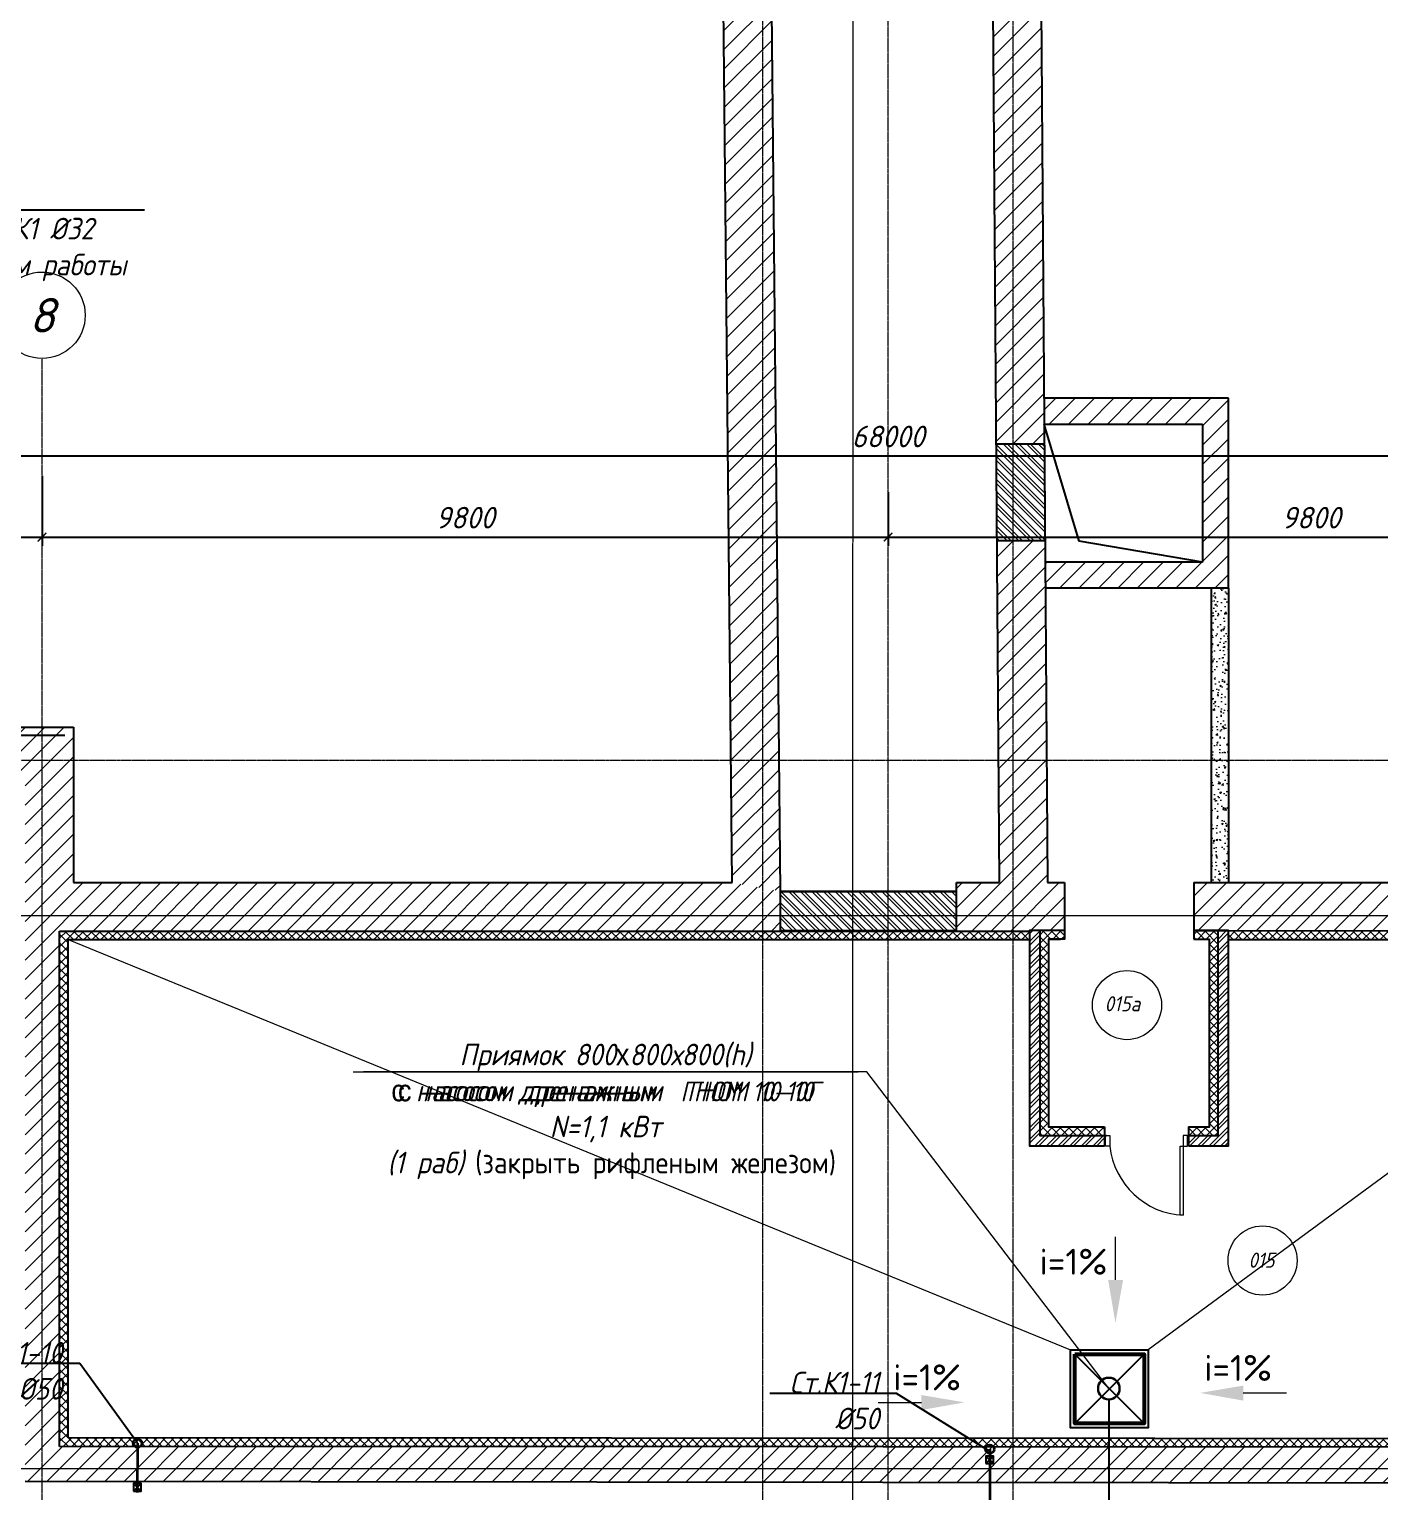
# Model space of a CAD drawing. Header units: millimetres. Extents: x -10178924 to 11692288, y -947381 to 58396.
# Drawn here: x 736189 to 751832, y -917528 to -900598 of the extents above; entities that cross this region are included whole.
import ezdxf
from ezdxf import colors
from ezdxf.entities.mleader import LeaderData, LeaderLine
from ezdxf.enums import TextEntityAlignment as Align
from ezdxf.math import Vec2, Vec3

# ---------------------------------------------------------------- set-up
doc = ezdxf.new("R2010")
doc.units = ezdxf.units.MM
doc.linetypes.add('HIDDEN', pattern=[9.525, 6.35, -3.175])
doc.linetypes.add('осевая', pattern=[50.8, 31.75, -6.35, 6.35, -6.35])
for name, color, linetype, lineweight in [('_0', 7, 'Continuous', 25), ('_канализация', 7, 'Continuous', 70), ('_шахты ВК', 8, 'Continuous', 53), ('PDF _Разрезы', 7, 'Continuous', 9), ('PDF _Текст', 7, 'Continuous', 5), ('АР_Двери', 250, 'Continuous', 9), ('ВК_ К1', 24, 'Continuous', 35), ('ОСНОВНАЯ', 127, 'Continuous', 35), ('Основная ГКЛ', 250, 'Continuous', 9), ('Отделка СТЕН', 6, 'Continuous', 13), ('Перегородки', 162, 'Continuous', 9), ('Размеры осевые', 153, 'Continuous', 9), ('СПДС_Штриховка', 7, 'Continuous', 9), ('Стены.1', 7, 'Continuous', 25), ('ТХ_Оборудование', 250, 'Continuous', 18), ('ШТРИХОВКА', 252, 'Continuous', 15)]:
    doc.layers.add(name, color=color, linetype=linetype, lineweight=lineweight)
for name, color, linetype in [('_надписи канализация', 7, 'Continuous'), ('PDF _Марки помещений', 5, 'Continuous'), ('ВК_Выноски', 7, 'Continuous'), ('ИОС_Приямки ВК', 250, 'Continuous'), ('Стены внутр.1', 7, 'Continuous')]:
    doc.layers.add(name, color=color, linetype=linetype)
doc.styles.add('ISOCPEUR', font='isocpeui.ttf', dxfattribs={"width": 0.9})
doc.styles.add('PDF ISOCPEUR Italic', font='isocpeui.ttf')
doc.styles.add('НТМ', font='isocpeur.ttf')
doc.styles.add('Текст_М100', font='GOST_Common Italic.ttf', dxfattribs={"height": 250})
doc.dimstyles.new('Размеры_М100', dxfattribs={"dimtxt": 250, "dimasz": 100, "dimexe": 100, "dimexo": 100, "dimgap": 100, "dimtad": 1, "dimrnd": 5, "dimtxsty": 'Текст_М100', "dimblk": 'ARCHTICK', "dimcen": 250, "dimdle": 100, "dimadec": 0, "dimazin": 2, "dimtfac": 1, "dimtmove": 1, "dimatfit": 3, "dimfxl": 1, "dimarcsym": 0})
pattern_1 = [(315, (-17446.33, 108538.816), (49.39141, 49.39141), []), (45, (-17446.33, 108538.816), (-49.39141, 49.39141), [])]
pattern_2 = [(315, (-17286.356, 108542.884), (49.39141, 49.39141), []), (45, (-17286.356, 108542.884), (-49.39141, 49.39141), [])]

# ---------------------------------------------------------------- blocks, each defined once
blk = doc.blocks.new('_None')
blk = doc.blocks.new('_ArchTick')
at = {"color": 0, "linetype": 'ByBlock', "const_width": 0.15}
blk.add_lwpolyline([(-0.5, -0.5), (0.5, 0.5)], dxfattribs=at)
blk = doc.blocks.new('*D2713')
at = {"layer": 'Defpoints', "color": 0, "ltscale": 100, "transparency": 16777216}
for p in [(-7000, -26445), (61000, -26445), (61000, -26928)]:
    blk.add_point(p, dxfattribs=at)
at = {"layer": 'Размеры осевые', "color": 0, "lineweight": -2, "ltscale": 100, "transparency": 16777216}
for p, q in [((-7000, -26545), (-7000, -27028)), ((61000, -26545), (61000, -27028)), ((-7100, -26928), (61100, -26928))]:
    blk.add_line(p, q, dxfattribs=at)
at = {"layer": 'Размеры осевые', "color": 0, "lineweight": -2, "ltscale": 100, "transparency": 16777216, "xscale": 100, "yscale": 100, "zscale": 100, "rotation": 180}
blk.add_blockref('_ArchTick', (-7000, -26928), dxfattribs=at)
at = {"layer": 'Размеры осевые', "color": 0, "lineweight": -2, "ltscale": 100, "transparency": 16777216, "xscale": 100, "yscale": 100, "zscale": 100}
blk.add_blockref('_ArchTick', (61000, -26928), dxfattribs=at)
at = {"layer": 'Размеры осевые', "color": 0, "ltscale": 100, "transparency": 16777216, "insert": (27000, -26703), "char_height": 250, "attachment_point": 5, "style": 'Текст_М100'}
blk.add_mtext('68000', dxfattribs=at)
blk = doc.blocks.new('*D2717')
at = {"layer": 'Defpoints', "color": 0, "ltscale": 100, "transparency": 16777216}
for p in [(13200, -27060), (17200, -27060), (17200, -27868)]:
    blk.add_point(p, dxfattribs=at)
at = {"layer": 'Размеры осевые', "color": 0, "lineweight": -2, "ltscale": 100, "transparency": 16777216}
for p, q in [((13200, -27160), (13200, -27968)), ((17200, -27160), (17200, -27968)), ((13100, -27868), (17300, -27868))]:
    blk.add_line(p, q, dxfattribs=at)
at = {"layer": 'Размеры осевые', "color": 0, "lineweight": -2, "ltscale": 100, "transparency": 16777216, "xscale": 100, "yscale": 100, "zscale": 100, "rotation": 180}
blk.add_blockref('_ArchTick', (13200, -27868), dxfattribs=at)
at = {"layer": 'Размеры осевые', "color": 0, "lineweight": -2, "ltscale": 100, "transparency": 16777216, "xscale": 100, "yscale": 100, "zscale": 100}
blk.add_blockref('_ArchTick', (17200, -27868), dxfattribs=at)
at = {"layer": 'Размеры осевые', "color": 0, "ltscale": 100, "transparency": 16777216, "insert": (15200, -27643), "char_height": 250, "attachment_point": 5, "style": 'Текст_М100'}
blk.add_mtext('4000', dxfattribs=at)
blk = doc.blocks.new('*D2718')
at = {"layer": 'Defpoints', "color": 0, "ltscale": 100, "transparency": 16777216}
for p in [(17200, -27060), (27000, -27249), (27000, -27868)]:
    blk.add_point(p, dxfattribs=at)
at = {"layer": 'Размеры осевые', "color": 0, "lineweight": -2, "ltscale": 100, "transparency": 16777216}
for p, q in [((17200, -27160), (17200, -27968)), ((27000, -27349), (27000, -27968)), ((17100, -27868), (27100, -27868))]:
    blk.add_line(p, q, dxfattribs=at)
at = {"layer": 'Размеры осевые', "color": 0, "lineweight": -2, "ltscale": 100, "transparency": 16777216, "xscale": 100, "yscale": 100, "zscale": 100, "rotation": 180}
blk.add_blockref('_ArchTick', (17200, -27868), dxfattribs=at)
at = {"layer": 'Размеры осевые', "color": 0, "lineweight": -2, "ltscale": 100, "transparency": 16777216, "xscale": 100, "yscale": 100, "zscale": 100}
blk.add_blockref('_ArchTick', (27000, -27868), dxfattribs=at)
at = {"layer": 'Размеры осевые', "color": 0, "ltscale": 100, "transparency": 16777216, "insert": (22100, -27643), "char_height": 250, "attachment_point": 5, "style": 'Текст_М100'}
blk.add_mtext('9800', dxfattribs=at)
blk = doc.blocks.new('*D2719')
at = {"layer": 'Defpoints', "color": 0, "ltscale": 100, "transparency": 16777216}
for p in [(27000, -27249), (36800, -27249), (36800, -27868)]:
    blk.add_point(p, dxfattribs=at)
at = {"layer": 'Размеры осевые', "color": 0, "lineweight": -2, "ltscale": 100, "transparency": 16777216}
for p, q in [((27000, -27349), (27000, -27968)), ((36800, -27349), (36800, -27968)), ((26900, -27868), (36900, -27868))]:
    blk.add_line(p, q, dxfattribs=at)
at = {"layer": 'Размеры осевые', "color": 0, "lineweight": -2, "ltscale": 100, "transparency": 16777216, "xscale": 100, "yscale": 100, "zscale": 100, "rotation": 180}
blk.add_blockref('_ArchTick', (27000, -27868), dxfattribs=at)
at = {"layer": 'Размеры осевые', "color": 0, "lineweight": -2, "ltscale": 100, "transparency": 16777216, "xscale": 100, "yscale": 100, "zscale": 100}
blk.add_blockref('_ArchTick', (36800, -27868), dxfattribs=at)
at = {"layer": 'Размеры осевые', "color": 0, "ltscale": 100, "transparency": 16777216, "insert": (31900, -27643), "char_height": 250, "attachment_point": 5, "style": 'Текст_М100'}
blk.add_mtext('9800', dxfattribs=at)
blk = doc.blocks.new('A$C5282721b')
at = {"layer": 'Отделка СТЕН', "true_color": 0x000000, "transparency": 33554687}
h = blk.add_hatch(dxfattribs=at)
h.set_pattern_fill('ANSI37', color=18, scale=22, angle=-90)
h.set_pattern_definition(pattern_1)
h.paths.add_polyline_path([(26592.373, -32428.119), (25753.823, -32428.119), (17403.142, -32428.119), (17403.142, -38395.958), (26591.954, -38400.464), (26591.961, -38300.463), (17503.142, -38296.007), (17503.142, -32528.119), (25753.823, -32528.119), (26592.366, -32528.119)])
h.paths.add_polyline_path([(28638.33, -32428.119), (27792.557, -32428.119), (26592.373, -32428.119), (26592.366, -32528.119), (28638.33, -32528.119)])
h.paths.add_polyline_path([(36484.836, -38082.681), (36383.118, -38082.906), (36381.494, -38305.263), (26591.961, -38300.463), (26591.954, -38400.464), (36480.32, -38405.312)])
h = blk.add_hatch(dxfattribs=at)
h.set_pattern_fill('ANSI37', color=18, scale=22, angle=-90)
h.set_pattern_definition(pattern_2)
h.paths.add_polyline_path([(28758.33, -34794.051), (29508.33, -34794.051), (29508.33, -34694.051), (28858.33, -34694.051), (28858.33, -32524.051), (29042.101, -32524.051), (29042.101, -32424.051), (28758.33, -32424.051)])
h = blk.add_hatch(dxfattribs=at)
h.set_pattern_fill('ANSI37', color=18, scale=22, angle=-90)
h.set_pattern_definition(pattern_2)
h.paths.add_polyline_path([(30822.101, -32424.051), (30542.101, -32424.051), (30542.101, -32524.051), (30722.101, -32524.051), (30722.101, -34694.051), (30478.33, -34694.051), (30478.33, -34794.051), (30822.101, -34794.051)])
h = blk.add_hatch(dxfattribs=at)
h.set_pattern_fill('ANSI37', color=18, scale=22, angle=-90)
h.set_pattern_definition(pattern_1)
h.paths.add_polyline_path([(36563.99, -32428.119), (30942.101, -32424.051), (30942.101, -32528.119), (31158.355, -32528.119), (36462.577, -32528.119), (36411.001, -36204.675), (36511.011, -36204.675)])
h.paths.add_polyline_path([(36511.011, -36204.675), (36411.001, -36204.675), (36406.792, -36504.675), (36506.802, -36504.675)])
h.paths.add_polyline_path([(36506.802, -36504.675), (36406.792, -36504.675), (36402.584, -36804.675), (36502.594, -36804.675)])
h.paths.add_polyline_path([(36502.594, -36804.675), (36402.584, -36804.675), (36399.676, -37011.988), (36499.685, -37011.988)])
at = {"layer": 'Перегородки', "lineweight": 20, "true_color": 0x000000, "transparency": 33554687}
h = blk.add_hatch(dxfattribs=at)
h.set_pattern_fill('ANSI32', color=18, scale=10, angle=-90)
h.set_pattern_definition([(315, (317124.38, 19491.45), (67.35192, 67.35192), []), (315, (317124.38, 19446.545), (67.35192, 67.35192), [])])
h.paths.add_polyline_path([(28811.26, -26790.909), (28251.265, -26793.645), (28259.391, -27912.252), (28819.388, -27909.346)])
h = blk.add_hatch(dxfattribs=at)
h.set_pattern_fill('ANSI32', color=18, scale=10, angle=-90)
h.set_pattern_definition([(315, (314226.94, 14316.97), (67.35192, 67.35192), []), (315, (314226.94, 14272.07), (67.35192, 67.35192), [])])
h.paths.add_polyline_path([(25753.823, -31968.119), (25753.823, -32428.119), (27792.557, -32428.119), (27792.557, -31966.149)])
h = blk.add_hatch(dxfattribs=at)
h.set_pattern_fill('ANSI32', color=18, scale=10)
h.set_pattern_definition([(45, (-94745.8, -47252.78), (-67.35192, 67.35192), []), (45, (-94700.9, -47252.78), (-67.35192, 67.35192), [])])
h.paths.add_polyline_path([(28758.33, -32424.051), (28703.357, -32424.051)], flags=17)
h.paths.add_polyline_path([(30942.101, -34914.051), (30478.33, -34914.051), (30478.33, -34794.051), (30822.101, -34794.051), (30822.101, -32424.051), (30942.101, -32424.051)])
h.paths.add_polyline_path([(28638.33, -34914.051), (29508.33, -34914.051), (29508.33, -34794.051), (28758.33, -34794.051), (28758.33, -32424.051), (28638.33, -32424.051)])
at = {"layer": 'СПДС_Штриховка', "ltscale": 0.1, "true_color": 0x000000, "transparency": 33554687}
h = blk.add_hatch(dxfattribs=at)
h.set_pattern_fill('AR-CONC', color=18)
h.set_pattern_definition([(50, (-258704.5, 228827.83), (182.18467, -15.939086), [19.05, -209.55]), (355, (-258704.5, 228827.83), (-35.24342, 191.056845), [15.24, -167.64058]), (100.451445, (-258689.32, 228826.5), (146.94125, 175.11775), [16.19001, -178.090245]), (46.1842, (-258704.5, 228878.63), (271.07904, -42.04233), [28.575, -314.325]), (96.63556, (-258681.92, 228875.13), (237.40413, 247.42612), [24.28502, -267.1356]), (351.18415, (-258704.5, 228878.63), (237.40413, 247.42612), [22.85997, -251.45973]), (21, (-258679.1, 228865.93), (151.61439, -102.2652), [19.05, -209.55]), (326, (-258679.1, 228865.93), (61.80203, 184.18797), [15.24, -167.64]), (71.451445, (-258666.47, 228857.4), (213.41642, 81.92277), [16.19001, -178.08994]), (37.5, (-258704.506, 228827.83), (3.088603, 84.555039), [0, -165.608, 0, -170.18, 0, -168.275]), (7.5, (-258704.51, 228827.83), (66.819663, 100.180575), [0, -97.028, 0, -161.798, 0, -64.135]), (327.5, (-258761.15, 228827.83), (135.590595, -5.728744), [0, -63.5, 0, -198.12, 0, -262.89]), (317.5, (-258786.55, 228827.83), (148.12918, 25.42649), [0, -82.55, 0, -131.572, 0, -186.69])])
h.paths.add_polyline_path([(30942.131, -28459.584), (30742.131, -28459.584), (30742.131, -31868.119), (30942.131, -31868.119)])
at = {"layer": 'ШТРИХОВКА', "ltscale": 100, "true_color": 0x000000, "transparency": 33554687}
h = blk.add_hatch(dxfattribs=at)
h.set_pattern_fill('ANSI31', color=18, scale=50)
h.set_pattern_definition([(45, (-107037.55, 12739.44), (-112.2532, 112.2532), [])])
h.paths.add_polyline_path([(25192.811, -31868.119), (25035.25, -15862.111), (25595.277, -15862.111), (25753.823, -31968.119)])
h = blk.add_hatch(dxfattribs=at)
h.set_pattern_fill('ANSI31', color=18, scale=50)
h.set_pattern_definition([(45, (-104060.72, 12739.44), (-112.2532, 112.2532), [])])
h.paths.add_polyline_path([(28819.385, -27909.346), (28259.391, -27912.252), (28288.13, -31868.119), (27792.557, -31868.119), (27792.557, -32428.119), (29042.101, -32424.051), (29042.101, -31868.119), (28848.144, -31868.119)])
h.paths.add_polyline_path([(28251.265, -26793.645), (28811.26, -26790.739), (28731.866, -15862.111), (28171.851, -15862.111)])
h = blk.add_hatch(dxfattribs=at)
h.set_pattern_fill('ANSI31', color=18, scale=50)
h.set_pattern_definition([(45, (-79692.41, 25021.16), (-112.2532, 112.2532), [])])
h.paths.add_polyline_path([(30642.131, -26559.082), (30642.131, -28159.584), (28821.203, -28159.584), (28823.382, -28459.584), (30642.131, -28459.584), (30942.131, -28459.584), (30942.131, -27866.201), (30942.131, -26259.082), (28807.397, -26259.082), (28809.576, -26559.082)])
h = blk.add_hatch(dxfattribs=at)
h.set_pattern_fill('ANSI31', color=18, scale=50)
h.set_pattern_definition([(45, (-79853.19, 25128.16), (-112.2532, 112.2532), [])])
edge = h.paths.add_edge_path()
edge.add_line((36498.921, -37009.188), (36898.882, -37014.787))
edge.add_line((36898.882, -37014.787), (36964.029, -32428.119))
edge.add_line((36964.029, -32428.119), (37032.722, -32428.119))
edge.add_line((37032.722, -32428.119), (37032.722, -30586.036))
edge.add_line((37032.722, -30586.036), (38904.657, -30586.036))
edge.add_line((38904.657, -30586.036), (38902.425, -30898.17))
edge.add_line((38902.425, -30898.17), (39152.455, -30898.17))
edge.add_line((39152.455, -30898.17), (39154.793, -30586.036))
edge.add_line((39154.793, -30586.036), (41035.118, -30586.036))
edge.add_line((41035.118, -30586.036), (41035.118, -30412.839))
edge.add_line((41035.118, -30412.839), (41035.118, -30026.036))
edge.add_line((41035.118, -30026.036), (36472.722, -30026.036))
edge.add_line((36472.722, -30026.036), (36472.722, -31868.119))
edge.add_line((36472.722, -31868.119), (30542.101, -31868.119))
edge.add_line((30542.101, -31868.119), (30542.101, -32424.051))
edge.add_line((30542.101, -32424.051), (36563.99, -32428.119))
edge.add_line((36563.99, -32428.119), (36498.921, -37066.477))
h.paths.add_polyline_path([(25192.811, -31868.119), (17563.142, -31868.119), (17563.142, -30066.63), (12841.199, -30066.63), (12841.199, -31868.119), (7024.898, -31868.119), (7024.898, -31969.641), (7024.898, -32428.119), (13001.199, -32428.119), (13001.199, -38443.071), (10379.676, -38473.857), (10379.676, -38873.885), (13001.199, -38843.098), (13401.199, -38838.401), (13401.199, -32428.119), (13401.199, -30626.63), (17003.142, -30626.63), (17003.142, -32428.119), (17003.142, -38795.762), (36871.442, -38820.294), (36872.104, -38529.718), (36884.044, -38081.988), (36484.836, -38082.681), (36480.32, -38405.312), (17403.142, -38395.958), (17403.142, -32428.119), (25753.823, -32428.119), (25753.823, -31968.119)])
at = {"color": 18, "lineweight": 0, "ltscale": 100, "true_color": 0x000000, "transparency": 33554687}
for p, q in [((17503.142, -32528.119), (29114.197, -37278.249)), ((17503.142, -32528.119), (29114.197, -37278.249)), ((36462.577, -32528.119), (30014.197, -37278.249)), ((36462.577, -32528.119), (30014.197, -37278.249))]:
    blk.add_line(p, q, dxfattribs=at)
at = {"layer": '_0', "color": 250, "transparency": 33554687}
for p, q in [((29114.197, -37278.249), (30014.197, -37278.249)), ((29114.197, -38178.249), (29114.197, -37278.249)), ((29164.197, -37328.249), (29964.197, -37328.249)), ((29164.197, -38128.249), (29164.197, -37328.249)), ((29164.197, -38128.249), (29964.197, -37328.249)), ((29164.197, -37328.249), (29964.197, -38128.249)), ((29964.197, -37328.249), (29964.197, -38128.249)), ((30014.197, -37278.249), (30014.197, -38178.249)), ((30014.197, -38178.249), (29114.197, -38178.249)), ((29964.197, -38128.249), (29164.197, -38128.249))]:
    blk.add_line(p, q, dxfattribs=at)
at = {"layer": '_0', "transparency": 33554687}
for p, q in [((29164.197, -37328.249), (29964.197, -37328.249)), ((29164.197, -38128.249), (29164.197, -37328.249)), ((29164.197, -37328.249), (29964.197, -37328.249)), ((29164.197, -38128.249), (29164.197, -37328.249)), ((29164.197, -37328.249), (29964.197, -37328.249)), ((29164.197, -38128.249), (29164.197, -37328.249)), ((29964.197, -37328.249), (29964.197, -38128.249)), ((29964.197, -37328.249), (29964.197, -38128.249)), ((29964.197, -37328.249), (29964.197, -38128.249)), ((29964.197, -38128.249), (29164.197, -38128.249)), ((29964.197, -38128.249), (29164.197, -38128.249)), ((29964.197, -38128.249), (29164.197, -38128.249)), ((29964.197, -38128.249), (29164.197, -38128.249)), ((29964.197, -38128.249), (29164.197, -38128.249))]:
    blk.add_line(p, q, dxfattribs=at)
at = {"layer": '_0', "color": 8, "transparency": 33554687}
for p, q in [((29164.197, -37328.249), (29964.197, -37328.249)), ((29164.197, -38128.249), (29164.197, -37328.249)), ((29164.197, -37328.249), (29964.197, -37328.249)), ((29164.197, -38128.249), (29164.197, -37328.249)), ((29964.197, -37328.249), (29964.197, -38128.249)), ((29964.197, -37328.249), (29964.197, -38128.249)), ((29964.197, -38128.249), (29164.197, -38128.249)), ((29964.197, -38128.249), (29164.197, -38128.249))]:
    blk.add_line(p, q, dxfattribs=at)
at = {"layer": '_канализация', "color": 7, "lineweight": 30, "ltscale": 100, "transparency": 33554687}
blk.add_circle((29556.862, -37724.846), 125.235, dxfattribs=at)
blk.add_circle((29556.862, -37724.846), 125.235, dxfattribs=at)
blk.add_circle((29556.862, -37724.846), 125.235, dxfattribs=at)
blk.add_circle((29556.862, -37724.846), 125.235, dxfattribs=at)
blk.add_circle((29556.862, -37724.846), 125.235, dxfattribs=at)
blk.add_circle((29556.862, -37724.846), 125.235, dxfattribs=at)
at = {"layer": '_надписи канализация', "linetype": 'ByBlock', "lineweight": 13, "transparency": 33554687}
blk.add_line((26752.134, -34058.249), (26652.134, -34058.249), dxfattribs=at)
blk.add_line((26752.134, -34058.249), (26652.134, -34058.249), dxfattribs=at)
at = {"layer": '_надписи канализация', "transparency": 33554687}
blk.add_line((29964.197, -38128.249), (29164.197, -38128.249), dxfattribs=at)
blk.add_line((29964.197, -38128.249), (29164.197, -38128.249), dxfattribs=at)
blk.add_line((29964.197, -38128.249), (29164.197, -38128.249), dxfattribs=at)
blk.add_line((29964.197, -38128.249), (29164.197, -38128.249), dxfattribs=at)
at = {"layer": '_надписи канализация', "linetype": 'ByBlock', "lineweight": 13, "transparency": 33554687}
for points in [[(20802.018, -34058.249), (26652.134, -34058.249)], [(20802.018, -34058.249), (26652.134, -34058.249)], [(29556.862, -37724.846), (26752.134, -34058.249)], [(29556.862, -37724.846), (26752.134, -34058.249)]]:
    blk.add_lwpolyline(points, dxfattribs=at)
at = {"layer": '_шахты ВК', "transparency": 33554687}
for p, q in [((29164.197, -37328.249), (29964.197, -37328.249)), ((29164.197, -38128.249), (29164.197, -37328.249)), ((29164.197, -37328.249), (29964.197, -37328.249)), ((29164.197, -38128.249), (29164.197, -37328.249)), ((29164.197, -37328.249), (29964.197, -37328.249)), ((29164.197, -38128.249), (29164.197, -37328.249)), ((29164.197, -37328.249), (29964.197, -37328.249)), ((29164.197, -38128.249), (29164.197, -37328.249)), ((29964.197, -37328.249), (29964.197, -38128.249)), ((29964.197, -37328.249), (29964.197, -38128.249)), ((29964.197, -37328.249), (29964.197, -38128.249)), ((29964.197, -37328.249), (29964.197, -38128.249)), ((29964.197, -38128.249), (29164.197, -38128.249)), ((29964.197, -38128.249), (29164.197, -38128.249)), ((29964.197, -38128.249), (29164.197, -38128.249)), ((29964.197, -38128.249), (29164.197, -38128.249)), ((29964.197, -38128.249), (29164.197, -38128.249)), ((29964.197, -38128.249), (29164.197, -38128.249)), ((29964.197, -38128.249), (29164.197, -38128.249)), ((29964.197, -38128.249), (29164.197, -38128.249))]:
    blk.add_line(p, q, dxfattribs=at)
at = {"layer": '_шахты ВК', "color": 8, "transparency": 33554687}
for p, q in [((29164.197, -37328.249), (29964.197, -37328.249)), ((29164.197, -38128.249), (29164.197, -37328.249)), ((29164.197, -37328.249), (29964.197, -37328.249)), ((29164.197, -38128.249), (29164.197, -37328.249)), ((29164.197, -37328.249), (29964.197, -37328.249)), ((29164.197, -38128.249), (29164.197, -37328.249)), ((29164.197, -37328.249), (29964.197, -37328.249)), ((29164.197, -38128.249), (29164.197, -37328.249)), ((29964.197, -37328.249), (29964.197, -38128.249)), ((29964.197, -37328.249), (29964.197, -38128.249)), ((29964.197, -37328.249), (29964.197, -38128.249)), ((29964.197, -37328.249), (29964.197, -38128.249)), ((29964.197, -38128.249), (29164.197, -38128.249)), ((29964.197, -38128.249), (29164.197, -38128.249)), ((29964.197, -38128.249), (29164.197, -38128.249)), ((29964.197, -38128.249), (29164.197, -38128.249))]:
    blk.add_line(p, q, dxfattribs=at)
at = {"layer": 'PDF _Марки помещений', "color": 18, "lineweight": 9, "true_color": 0x000000, "transparency": 33554687}
for centre in [(29767.187, -33286.294), (31337.635, -36242.572)]:
    blk.add_circle(centre, 400.064, dxfattribs=at)
at = {"layer": 'PDF _Разрезы', "color": 251, "lineweight": 9, "true_color": 0x636466, "transparency": 33554687}
for p, q in [((29633.255, -36466.624), (29633.255, -35967.088)), ((26886.702, -37887.117), (27386.239, -37887.117)), ((31113.446, -37775.583), (31612.982, -37775.583))]:
    blk.add_line(p, q, dxfattribs=at)
at = {"layer": 'PDF _Разрезы', "color": 18, "lineweight": 9, "true_color": 0x000000, "transparency": 33554687}
blk.add_lwpolyline([(26590.978, -58613.553), (26594.843, 2746.034)], dxfattribs=at)
at = {"layer": 'PDF _Разрезы', "transparency": 33554559}
for points in [[(29633.255, -36966.161), (29722.156, -36466.624), (29548.588, -36466.624)], [(30613.909, -37775.583), (31113.446, -37864.484), (31113.446, -37690.916)], [(27885.775, -37885), (27386.239, -37973.901), (27386.239, -37800.333)]]:
    blk.add_solid(points, dxfattribs=at)
at = {"layer": 'АР_Двери', "color": 18, "true_color": 0x000000, "transparency": 33554687}
for points in [[(29568.33, -34919.051), (29518.33, -34919.051), (29518.33, -34794.051), (29568.33, -34794.051)], [(30418.33, -34919.051), (30468.33, -34919.051), (30468.33, -34794.051), (30418.33, -34794.051)], [(30418.33, -35719.051), (30383.33, -35719.051), (30383.33, -34919.051), (30418.33, -34919.051)]]:
    blk.add_lwpolyline(points, close=True, dxfattribs=at)
blk.add_arc((30462.366, -34820.7), 899.43, 186.2777689, 267.1936403, dxfattribs=at)
at = {"layer": 'ИОС_Приямки ВК', "color": 250, "transparency": 33554687}
for p, q in [((29114.197, -37278.249), (30014.197, -37278.249)), ((29114.197, -38178.249), (29114.197, -37278.249)), ((29114.197, -37278.249), (30014.197, -37278.249)), ((29114.197, -38178.249), (29114.197, -37278.249)), ((29164.197, -37328.249), (29964.197, -37328.249)), ((29164.197, -38128.249), (29164.197, -37328.249)), ((29164.197, -38128.249), (29964.197, -37328.249)), ((29164.197, -37328.249), (29964.197, -38128.249)), ((29164.197, -37328.249), (29964.197, -37328.249)), ((29164.197, -38128.249), (29164.197, -37328.249)), ((29164.197, -38128.249), (29964.197, -37328.249)), ((29164.197, -37328.249), (29964.197, -38128.249)), ((29964.197, -37328.249), (29964.197, -38128.249)), ((29964.197, -37328.249), (29964.197, -38128.249)), ((30014.197, -37278.249), (30014.197, -38178.249)), ((30014.197, -37278.249), (30014.197, -38178.249)), ((30014.197, -38178.249), (29114.197, -38178.249)), ((30014.197, -38178.249), (29114.197, -38178.249)), ((29964.197, -38128.249), (29164.197, -38128.249)), ((29964.197, -38128.249), (29164.197, -38128.249))]:
    blk.add_line(p, q, dxfattribs=at)
at = {"layer": 'ОСНОВНАЯ', "color": 18, "ltscale": 100, "true_color": 0x000000, "transparency": 33554687}
for p, q in [((25753.823, -31968.119), (27792.565, -31969.135)), ((27792.557, -32428.119), (25753.823, -32428.119))]:
    blk.add_line(p, q, dxfattribs=at)
at = {"layer": 'Основная ГКЛ', "color": 18, "linetype": 'HIDDEN', "ltscale": 5, "true_color": 0x000000, "transparency": 33554687}
for p, q in [((29508.33, -34794.051), (29508.33, -34914.051)), ((30478.33, -34914.051), (30478.33, -34794.051))]:
    blk.add_line(p, q, dxfattribs=at)
at = {"layer": 'Размеры осевые', "color": 251, "linetype": 'осевая', "ltscale": 0.5, "transparency": 33554687}
for p, q in [((27000, -52200), (27000, 1500)), ((25550, -58512.867), (25550, -4812.867)), ((28450, -58512.867), (28450, -4812.867)), ((17200, -40100), (17200, -25800)), ((-9750, -30450), (44700, -30450)), ((-9750, -32250), (62308.109, -32250)), ((-9718.727, -32250), (61848.609, -32250)), ((-9718.727, -32250), (61848.609, -32250)), ((-9750, -38650), (62308.109, -38650)), ((-9718.727, -38650), (61848.609, -38650)), ((-9718.727, -38650), (61848.609, -38650))]:
    blk.add_line(p, q, dxfattribs=at)
at = {"layer": 'Размеры осевые', "color": 251, "ltscale": 100, "transparency": 33554687}
blk.add_circle((17200, -25300), 500, dxfattribs=at)
at = {"layer": 'Стены внутр.1', "color": 18, "linetype": 'Continuous', "true_color": 0x000000, "transparency": 33554687}
blk.add_line((25753.823, -32428.119), (25753.823, -31968.119), dxfattribs=at)
at = {"layer": 'Стены внутр.1', "color": 18, "linetype": 'Continuous', "true_color": 0x000000, "transparency": 33554687, "flags": 128}
for points in [[(17403.142, -38395.958), (17403.142, -32428.119)], [(17503.142, -38296.007), (17503.142, -32528.119)], [(36480.32, -38405.312), (17403.142, -38395.958)], [(36381.494, -38305.263), (17503.142, -38296.007)], [(17003.142, -38795.762), (36871.442, -38820.294)]]:
    blk.add_lwpolyline(points, dxfattribs=at)
at = {"layer": 'Стены.1', "color": 18, "linetype": 'Continuous', "true_color": 0x000000, "transparency": 33554687}
for p, q in [((29211.24, -27913.92), (28809.585, -26560.395)), ((28811.26, -26790.909), (28251.265, -26793.645)), ((28819.388, -27909.346), (28259.391, -27912.252)), ((30642.131, -28159.584), (29211.24, -27913.92)), ((25753.823, -32428.119), (25753.823, -31968.119)), ((27792.557, -32428.119), (27792.557, -31868.119))]:
    blk.add_line(p, q, dxfattribs=at)
at = {"layer": 'Стены.1', "color": 18, "linetype": 'Continuous', "true_color": 0x000000, "transparency": 33554687, "flags": 128}
for points in [[(25192.811, -31868.119), (25035.25, -15862.111)], [(25753.823, -31968.119), (25595.277, -15862.111)], [(28171.851, -15862.111), (28288.13, -31868.119)], [(28731.866, -15862.111), (28848.144, -31868.119)], [(30942.131, -26259.082), (28807.397, -26259.082)], [(30942.131, -28459.584), (30942.131, -26259.082)], [(28809.576, -26559.082), (30642.131, -26559.082)], [(30642.131, -26559.082), (30642.131, -28159.584)], [(30642.131, -28159.584), (28821.203, -28159.584)], [(30942.131, -28459.584), (28823.382, -28459.584)], [(12841.199, -30066.63), (17563.142, -30066.63)], [(17563.142, -30066.63), (17563.142, -31868.119)], [(17563.142, -31868.119), (25192.811, -31868.119)], [(27792.557, -31868.119), (28288.13, -31868.119)], [(28348.828, -31964.051), (28348.833, -31964.778)], [(28448.831, -31864.051), (28448.104, -31864.051)], [(28848.144, -31868.119), (29042.101, -31868.119)], [(30542.101, -31868.119), (36472.722, -31868.119)], [(17403.142, -32428.119), (25753.823, -32428.119)], [(27792.557, -32428.119), (28638.33, -32428.119)], [(30542.101, -32424.051), (36563.99, -32428.119)], [(17503.142, -32528.119), (25753.823, -32528.119)], [(25753.823, -32528.119), (28638.33, -32528.119)], [(28858.33, -32524.051), (28998.841, -32524.051)], [(30542.101, -32524.051), (30722.101, -32524.051)], [(30942.101, -32528.119), (36462.577, -32528.119)]]:
    blk.add_lwpolyline(points, dxfattribs=at)
at = {"layer": 'Стены.1', "color": 18, "ltscale": 0.1, "true_color": 0x000000, "transparency": 33554687}
for points in [[(30742.131, -28459.584), (30742.131, -31868.119)], [(30942.131, -28459.584), (30942.131, -31868.119)], [(29042.101, -31868.119), (29042.101, -32524.051), (29042.101, -32524.051)], [(30542.101, -31868.119), (30542.101, -32524.051)], [(29508.33, -34694.051), (29508.33, -34914.051)], [(30478.33, -34694.051), (30478.33, -34914.051)]]:
    blk.add_lwpolyline(points, dxfattribs=at)
at = {"layer": 'Стены.1', "color": 18, "ltscale": 50, "true_color": 0x000000, "transparency": 33554687}
for points in [[(29042.101, -32424.051), (28638.33, -32424.051), (28638.33, -34914.051), (29508.33, -34914.051)], [(28998.841, -32424.051), (28758.33, -32424.051), (28758.33, -34794.051), (29528.33, -34794.051)], [(30478.33, -34794.051), (30822.101, -34794.051), (30822.101, -32424.051), (30542.101, -32424.051)], [(30478.33, -34914.051), (30942.101, -34914.051), (30942.101, -32424.051), (30542.101, -32424.051)], [(29042.101, -32524.051), (28858.33, -32524.051), (28858.33, -34694.051), (29508.33, -34694.051)], [(30478.33, -34694.051), (30722.101, -34694.051), (30722.101, -32524.051)]]:
    blk.add_lwpolyline(points, dxfattribs=at)
at = {"layer": 'ТХ_Оборудование', "transparency": 33554687}
for p, q in [((29164.197, -37328.249), (29964.197, -37328.249)), ((29164.197, -38128.249), (29164.197, -37328.249)), ((29964.197, -37328.249), (29964.197, -38128.249)), ((29964.197, -38128.249), (29164.197, -38128.249))]:
    blk.add_line(p, q, dxfattribs=at)
at = {"layer": '_надписи канализация', "lineweight": -2, "transparency": 33554687, "insert": (23727.031, -33733.249), "char_height": 250, "width": 6781.38369, "attachment_point": 2, "style": 'ISOCPEUR'}
blk.add_mtext('\\A1;Приямок{\\Fisocp3|c204; }800{\\fArial|b0|i0|c204|p34;х}800х800(h)\\P{\\fArial|b0|i0|c204|p34;с\\Fisocp3|c204; }насосом дренажным {\\A0; \\H0.91667x;ГНОМ 10-10\\A1;\\H1.09091x; \\PN=1,1 кВт \\P (1 раб)\\Fisocp3|c204; \\fISOCPEUR|b0|i0|c204|p34;(закрыть рифленым железом)}', dxfattribs=at)
blk.add_mtext('\\A1;Приямок{\\Fisocp3|c204; }800{\\fArial|b0|i0|c204|p34;х}800х800(h)\\P{\\fArial|b0|i0|c204|p34;с\\Fisocp3|c204; }насосом дренажным {\\A0; \\H0.91667x;ГНОМ 10-10\\A1;\\H1.09091x; \\PN=1,1 кВт \\P (1 раб)\\Fisocp3|c204; \\fISOCPEUR|b0|i0|c204|p34;(закрыть рифленым железом)}', dxfattribs=at)
at = {"layer": 'PDF _Марки помещений', "color": 18, "lineweight": 9, "true_color": 0x000000, "transparency": 33554687, "char_height": 175, "attachment_point": 7, "style": 'ISOCPEUR'}
for s, insert in [('015а', (29508.175, -33358.013)), ('015', (31174.661, -36326.287))]:
    blk.add_mtext(s, dxfattribs=dict(at, insert=insert))
at = {"layer": 'PDF _Текст', "color": 251, "lineweight": 0, "true_color": 0x636466, "transparency": 33554687, "style": 'НТМ'}
for p in [(28753.529, -36406.777), (30660.625, -37636.121), (27059.059, -37745.539)]:
    blk.add_text('i=1%%%', height=300, dxfattribs=at).set_placement(p)
at = {"layer": 'Размеры осевые', "color": 251, "ltscale": 100, "transparency": 33554687, "style": 'PDF ISOCPEUR Italic'}
blk.add_text('8', height=400, dxfattribs=at).set_placement((17200, -25300), align=Align.MIDDLE_CENTER)
at = {"layer": 'Размеры осевые', "color": 251, "ltscale": 100, "transparency": 33554687}
for base, p1, p2, picture, middle in [((61000, -26928.154), (-7000, -26444.862), (61000, -26444.862), '*D2713', (27000, -26703.154)), ((17200, -27867.723), (13200, -27060.289), (17200, -27060.289), '*D2717', (15200, -27642.723)), ((27000, -27867.723), (17200, -27060.289), (27000, -27248.656), '*D2718', (22100, -27642.723)), ((36800, -27867.723), (27000, -27248.656), (36800, -27248.656), '*D2719', (31900, -27642.723))]:
    dim = blk.add_linear_dim(base=base, p1=p1, p2=p2, dimstyle='Размеры_М100', dxfattribs=at)
    dim.commit()
    dim.dimension.update_dxf_attribs({"geometry": picture, "text_midpoint": middle})

msp = doc.modelspace()

# ---------------------------------------------------------------- linework, layer by layer
for p, q in [((748693.9, -916458.9), (748693.9, -919467.2)), ((747270.6, -917115.9), (747357.7, -917203)), ((747357.7, -917115.9), (747270.6, -917203)), ((737396.6, -917434.1), (737483.7, -917521.1)), ((737483.7, -917434.1), (737396.6, -917521.1))]:
    msp.add_line(p, q)
for points in [[(747270.6, -917203), (747357.7, -917203), (747357.7, -917115.9), (747270.6, -917115.9)], [(737396.6, -917521.1), (737483.7, -917521.1), (737483.7, -917434.1), (737396.6, -917434.1)]]:
    msp.add_lwpolyline(points, close=True)
at = {"layer": '_0', "color": 250}
for p, q in [((748301.2, -916737.1), (749101.2, -915937.1)), ((748301.2, -915937.1), (749101.2, -916737.1))]:
    msp.add_line(p, q, dxfattribs=at)
at = {"layer": '_0'}
msp.add_line((749101.2, -916737.1), (748301.2, -916737.1), dxfattribs=at)
msp.add_line((749101.2, -916737.1), (748301.2, -916737.1), dxfattribs=at)
at = {"layer": '_0', "color": 7, "linetype": 'Continuous', "flags": 128}
msp.add_lwpolyline([(736600.2, -908775.4), (732078.2, -908775.4)], dxfattribs=at)
at = {"layer": '_0', "color": 250}
for points in [[(748251.2, -915887.1), (749151.2, -915887.1), (749151.2, -916787.1), (748251.2, -916787.1)], [(748301.2, -915937.1), (749101.2, -915937.1), (749101.2, -916737.1), (748301.2, -916737.1)]]:
    msp.add_lwpolyline(points, close=True, dxfattribs=at)
at = {"layer": '_0'}
msp.add_lwpolyline([(748301.2, -915937.1), (749101.2, -915937.1), (749101.2, -916737.1), (748301.2, -916737.1)], close=True, dxfattribs=at)
msp.add_lwpolyline([(748301.2, -915937.1), (749101.2, -915937.1), (749101.2, -916737.1), (748301.2, -916737.1)], close=True, dxfattribs=at)
msp.add_lwpolyline([(748301.2, -915937.1), (749101.2, -915937.1), (749101.2, -916737.1), (748301.2, -916737.1)], close=True, dxfattribs=at)
at = {"layer": '_0', "color": 8}
msp.add_lwpolyline([(748301.2, -915937.1), (749101.2, -915937.1), (749101.2, -916737.1), (748301.2, -916737.1)], close=True, dxfattribs=at)
msp.add_lwpolyline([(748301.2, -915937.1), (749101.2, -915937.1), (749101.2, -916737.1), (748301.2, -916737.1)], close=True, dxfattribs=at)
at = {"layer": '_канализация', "color": 7, "lineweight": 30, "ltscale": 100}
msp.add_circle((748693.9, -916333.7), 125.2, dxfattribs=at)
msp.add_circle((748693.9, -916333.7), 125.2, dxfattribs=at)
msp.add_circle((748693.9, -916333.7), 125.2, dxfattribs=at)
at = {"layer": '_надписи канализация'}
msp.add_line((749101.2, -916737.1), (748301.2, -916737.1), dxfattribs=at)
msp.add_line((749101.2, -916737.1), (748301.2, -916737.1), dxfattribs=at)
at = {"layer": '_шахты ВК'}
msp.add_line((749101.2, -916737.1), (748301.2, -916737.1), dxfattribs=at)
msp.add_line((749101.2, -916737.1), (748301.2, -916737.1), dxfattribs=at)
msp.add_lwpolyline([(748301.2, -915937.1), (749101.2, -915937.1), (749101.2, -916737.1), (748301.2, -916737.1)], close=True, dxfattribs=at)
msp.add_lwpolyline([(748301.2, -915937.1), (749101.2, -915937.1), (749101.2, -916737.1), (748301.2, -916737.1)], close=True, dxfattribs=at)
at = {"layer": '_шахты ВК', "color": 8}
msp.add_lwpolyline([(748301.2, -915937.1), (749101.2, -915937.1), (749101.2, -916737.1), (748301.2, -916737.1)], close=True, dxfattribs=at)
msp.add_lwpolyline([(748301.2, -915937.1), (749101.2, -915937.1), (749101.2, -916737.1), (748301.2, -916737.1)], close=True, dxfattribs=at)
at = {"layer": 'ВК_ К1'}
for p, q in [((737441.4, -916967.1), (737440, -917535.9)), ((747314.1, -917036.6), (747314.1, -919202.9))]:
    msp.add_line(p, q, dxfattribs=at)
at = {"layer": 'ВК_ К1', "ltscale": 100}
for centre in [(737441.4, -916967.1), (747314.1, -917036.6)]:
    msp.add_circle(centre, 50, dxfattribs=at)
at = {"layer": 'ИОС_Приямки ВК', "color": 250}
for p, q in [((748301.2, -916737.1), (749101.2, -915937.1)), ((748301.2, -915937.1), (749101.2, -916737.1))]:
    msp.add_line(p, q, dxfattribs=at)
for points in [[(748251.2, -915887.1), (749151.2, -915887.1), (749151.2, -916787.1), (748251.2, -916787.1)], [(748301.2, -915937.1), (749101.2, -915937.1), (749101.2, -916737.1), (748301.2, -916737.1)]]:
    msp.add_lwpolyline(points, close=True, dxfattribs=at)
at = {"layer": 'Стены.1', "color": 7, "linetype": 'Continuous', "transparency": 33554687, "flags": 128}
msp.add_lwpolyline([(736600.2, -908775.4), (732078.2, -908775.4)], dxfattribs=at)
at = {"layer": 'ТХ_Оборудование'}
msp.add_lwpolyline([(748301.2, -915937.1), (749101.2, -915937.1), (749101.2, -916737.1), (748301.2, -916737.1)], close=True, dxfattribs=at)

# ---------------------------------------------------------------- block references
msp.add_blockref('A$C5282721b', (719137, -878608.8))

# ---------------------------------------------------------------- leaders
at = {"layer": '_надписи канализация', "lineweight": -2}
ml = msp.add_multileader_mtext('Standard', dxfattribs=at)
ml.set_content('\\A1;Приямок{\\Fisocp3|c204; }800{\\fArial|b0|i0|c204|p34;х}800х800(h)\\P{\\fArial|b0|i0|c204|p34;с\\Fisocp3|c204; }насосом дренажным {\\A0; \\H0.91667x;ГНОМ 10-10Г\\A1;\\H1.09091x; \\PN=1,1 кВт \\P (1 раб)\\Fisocp3|c204; \\fISOCPEUR|b0|i0|c204|p34;(закрыть рифленым железом)}', color=256, style='ISOCPEUR')
ml.set_leader_properties(lineweight=13)
ml.set_arrow_properties(name='NONE')
ml.build(insert=Vec2(0, 0))
ml.multileader.update_dxf_attribs({"text_left_attachment_type": 6, "text_right_attachment_type": 6, "dogleg_length": 100, "arrow_head_size": 300, "scale": 100})
ctx = ml.context
ctx.base_point, ctx.scale, ctx.char_height, ctx.arrow_head_size, ctx.landing_gap_size, ctx.plane_origin = Vec3(740434.3, -912667.1), 100, 250, 300, 0.09, Vec3(743281.2, -913662)
ctx.left_attachment, ctx.right_attachment, ctx.text_align_type = 6, 6, 1
notes = []
notes.append((ctx, [(1, (1, 1, 0), (745889.2, -912667.1), (-1, 0), 100, [(1, [(748693.9, -916333.7)], 0, [])])]))
ctx.mtext.insert, ctx.mtext.width, ctx.mtext.alignment, ctx.mtext.flow_direction = Vec3(742864.1, -912342.1), 6781.384, 2, 5
at = {"layer": 'ВК_Выноски'}
ml = msp.add_multileader_mtext('Standard', dxfattribs=at)
ml.set_content('{\\W0.9;Перепуск в канализацию К1 %%C32 (зимний режим работы водостока)}', color=7, style='ISOCPEUR')
ml.set_leader_properties(color=7, linetype='ByLayer', lineweight=-1)
ml.set_arrow_properties(name='NONE')
ml.build(insert=Vec2(0, 0))
ml.multileader.update_dxf_attribs({"text_left_attachment_type": 6, "text_right_attachment_type": 6, "dogleg_length": 0.36, "arrow_head_size": 300})
ctx = ml.context
ctx.base_point, ctx.char_height, ctx.arrow_head_size, ctx.landing_gap_size, ctx.plane_origin = Vec3(733861, -902688.9), 250, 300, 100, Vec3(727793.9, -940488.6)
ctx.left_attachment, ctx.right_attachment = 6, 6
notes.append((ctx, [(0, (1, 1, 0), (733760.6, -902688.9), (1, 0), 100.4, [(0, [(728271, -911900)], 0, [])])]))
ctx.mtext.insert, ctx.mtext.width, ctx.mtext.flow_direction = Vec3(733961, -902363.9), 3527.045, 5
ml = msp.add_multileader_mtext('Standard', dxfattribs=at)
ml.set_content('{\\W0.9;Ст.К1-10 \\P%%C50 \\P\\P }', color=7, style='ISOCPEUR')
ml.set_leader_properties(color=7, linetype='ByLayer', lineweight=-1)
ml.set_arrow_properties(name='NONE')
ml.build(insert=Vec2(0, 0))
ml.multileader.update_dxf_attribs({"text_left_attachment_type": 6, "text_right_attachment_type": 6, "dogleg_length": 0.36, "arrow_head_size": 300})
ctx = ml.context
ctx.base_point, ctx.char_height, ctx.arrow_head_size, ctx.landing_gap_size, ctx.plane_origin = Vec3(735264.8, -916045.3), 250, 300, 100, Vec3(747847.8, -943641.5)
ctx.left_attachment, ctx.right_attachment, ctx.text_align_type = 6, 6, 2
notes.append((ctx, [(1, (1, 1, 0), (736772.8, -916045.3), (-1, 0), 100.4, [(0, [(737441.4, -916967.1)], 0, [])])]))
ctx.mtext.insert, ctx.mtext.width, ctx.mtext.alignment, ctx.mtext.flow_direction = Vec3(736572.5, -915795.3), 2900.426, 3, 5
ml = msp.add_multileader_mtext('Standard', dxfattribs=at)
ml.set_content('{\\W0.9;Ст.К1-11\\P %%C50 \\P  }', color=7, style='ISOCPEUR')
ml.set_leader_properties(color=7, linetype='ByLayer', lineweight=-1)
ml.set_arrow_properties(name='NONE')
ml.build(insert=Vec2(0, 0))
ml.multileader.update_dxf_attribs({"text_left_attachment_type": 6, "text_right_attachment_type": 6, "dogleg_length": 0.36, "arrow_head_size": 300})
ctx = ml.context
ctx.base_point, ctx.char_height, ctx.arrow_head_size, ctx.landing_gap_size, ctx.plane_origin = Vec3(744755.3, -916389.2), 250, 300, 100, Vec3(757711.5, -943729.1)
ctx.left_attachment, ctx.right_attachment, ctx.text_align_type = 6, 6, 2
notes.append((ctx, [(1, (1, 1, 0), (746234.8, -916389.2), (-1, 0), 100.4, [(0, [(747305, -917054.8)], 0, [])])]))
ctx.mtext.insert, ctx.mtext.width, ctx.mtext.alignment, ctx.mtext.flow_direction = Vec3(746034.5, -916139.2), 3379.662, 3, 5
for ctx, leaders in notes:
    for number, flags, end, landing, length, lines in leaders:
        leader = LeaderData()
        leader.index, (leader.has_last_leader_line, leader.has_dogleg_vector, leader.attachment_direction) = number, flags
        leader.last_leader_point, leader.dogleg_vector, leader.dogleg_length = Vec3(end), Vec3(landing), length
        for number, points, colour, breaks in lines:
            line = LeaderLine()
            line.index, line.vertices, line.color, line.breaks = number, Vec3.list(points), colors.encode_raw_color(colour), breaks
            leader.lines.append(line)
        ctx.leaders.append(leader)

doc.saveas('drawing.dxf')
